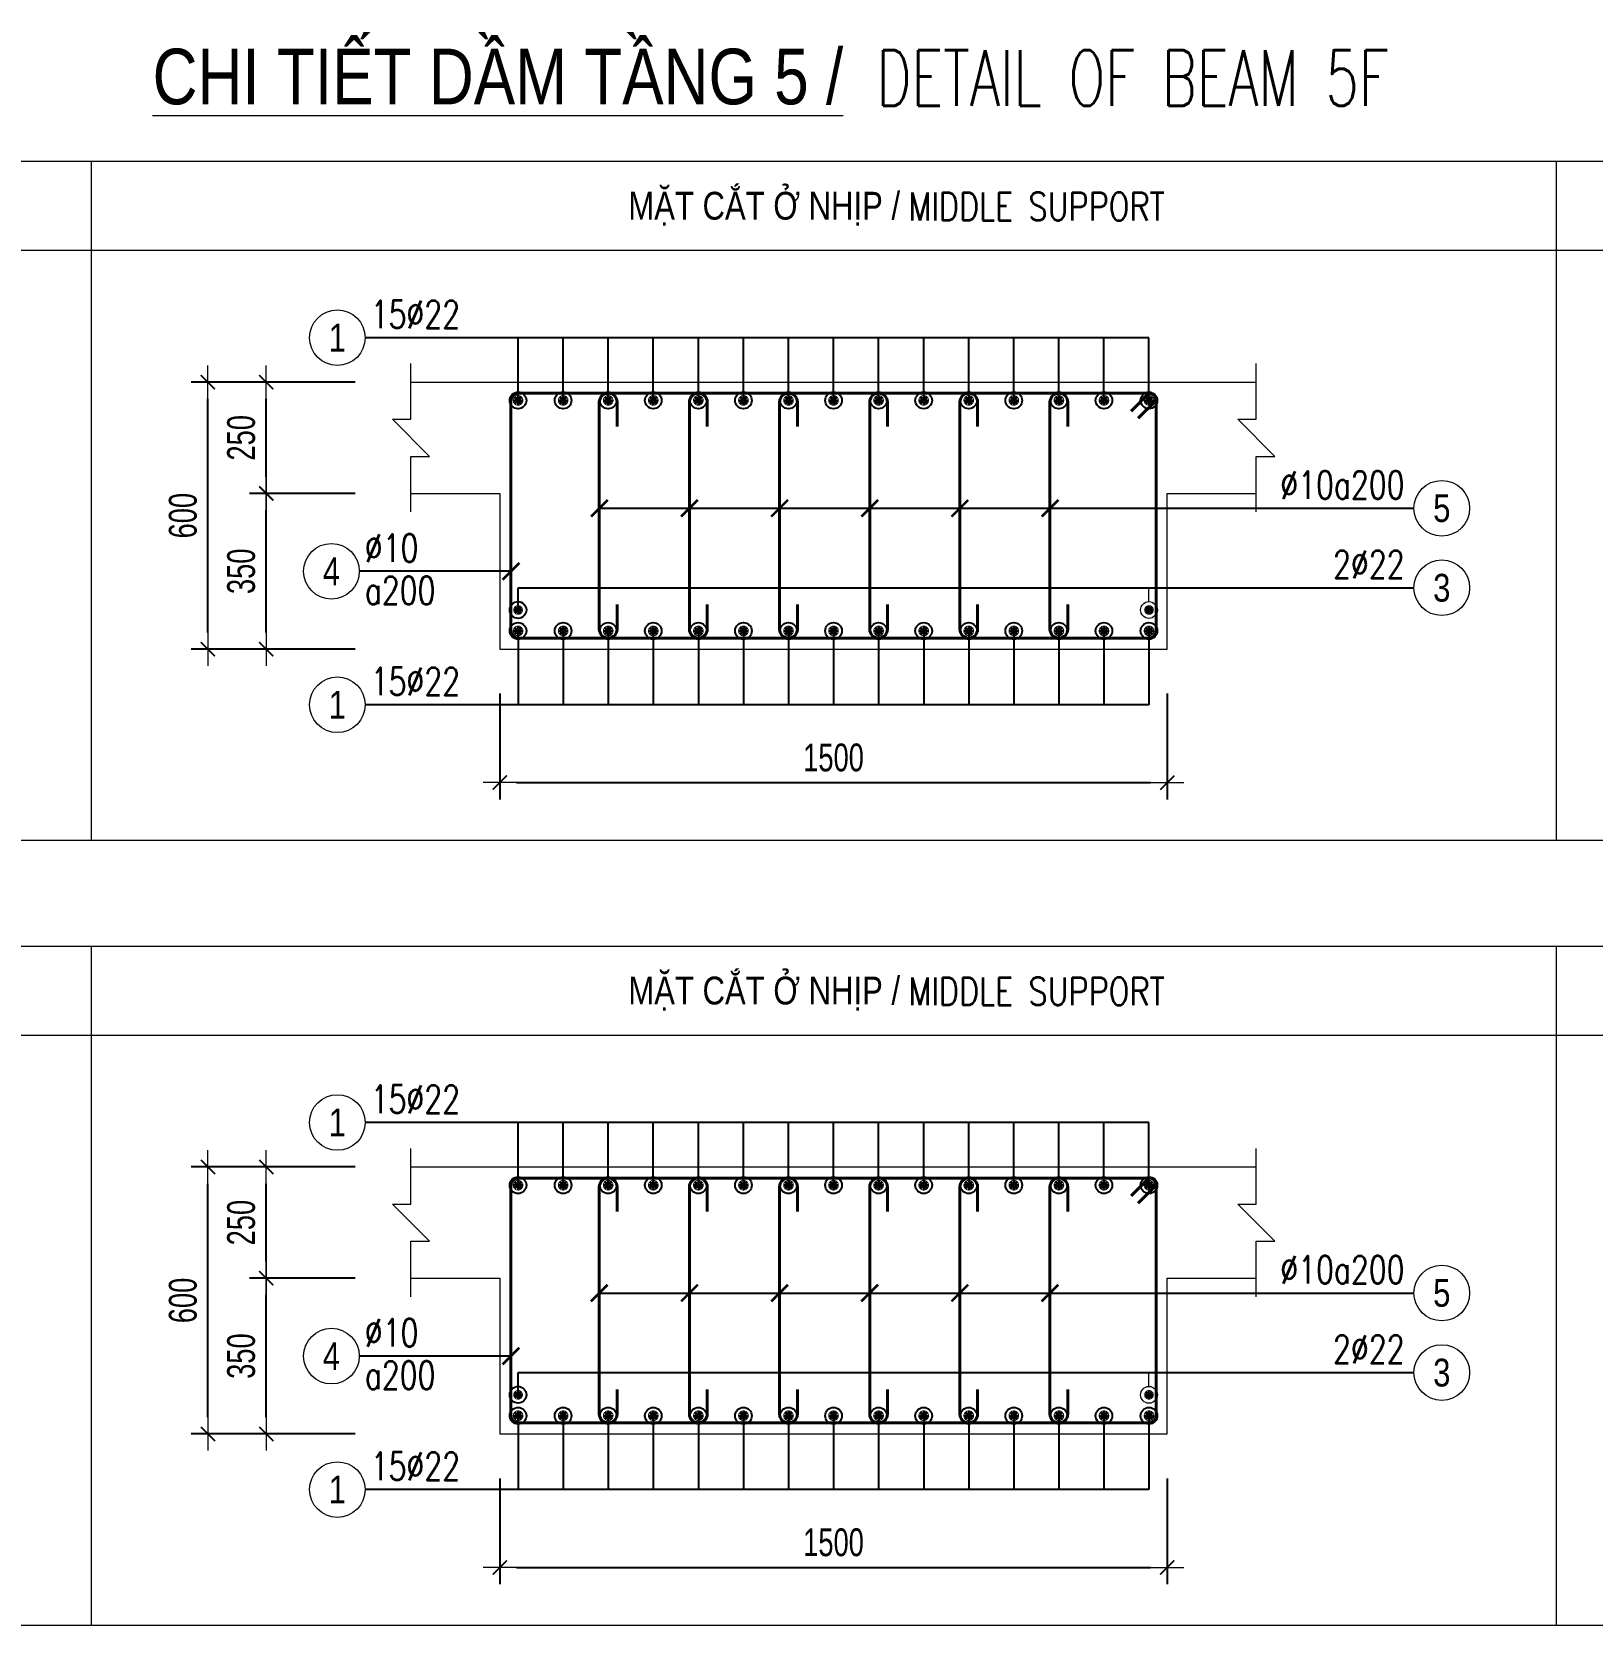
# Model space of a CAD drawing. Header units: millimetres. Extents: x 0 to 256521, y -18667 to 27271.
# Drawn here: x 226780 to 230287, y 10607 to 14187 of the extents above; entities that cross this region are included whole.
import ezdxf
from ezdxf.enums import TextEntityAlignment as Align

# ---------------------------------------------------------------- set-up
doc = ezdxf.new("R2010")
doc.units = ezdxf.units.MM
doc.layers.get('0').update_dxf_attribs({"lineweight": 20})
doc.layers.get('Defpoints').update_dxf_attribs({"color": 151, "lineweight": 9})
for name, color, linetype, lineweight in [('NDC_S_CONTINUOUS', 3, 'Continuous', 20), ('NDC_S_DIM', 1, 'Continuous', 15), ('NDC_S_REBAR', 4, 'Continuous', 35), ('NDC_S_STIRRUP', 4, 'Continuous', 40), ('NDC_S_THIN LINE', 8, 'Continuous', 9), ('NDC_S_VN TEXT', 7, 'Continuous', 20), ('NDC_Table', 3, 'Continuous', 20)]:
    doc.layers.add(name, color=color, linetype=linetype, lineweight=lineweight)
doc.styles.add('ARIAL', font='arial.ttf', dxfattribs={"width": 0.8})
doc.styles.add('NDC_DIM', font='', dxfattribs={"width": 0.75})
doc.styles.add('NDC_EN TXT', font='romans.shx', dxfattribs={"width": 0.8})
doc.styles.add('NDC_VIE TXT', font='arial.ttf', dxfattribs={"width": 0.8})
doc.styles.get('NDC_DIM').set_extended_font_data('Dotum')
doc.dimstyles.new('NDC_dim_25', dxfattribs={"dimscale": 25, "dimtxt": 2.5, "dimasz": 1.5, "dimexe": 1.5, "dimexo": 2.5, "dimgap": 1, "dimtad": 1, "dimdec": 0, "dimzin": 0, "dimdsep": 46, "dimtxsty": 'NDC_DIM', "dimblk": 'DIMMARK', "dimcen": 0.09, "dimdle": 1.2, "dimclrd": 1, "dimclre": 1, "dimclrt": 3, "dimadec": 0, "dimazin": 0, "dimtfac": 1, "dimtdec": 0, "dimtix": 1, "dimtofl": 0, "dimtmove": 0, "dimatfit": 3, "dimfxl": 8, "dimfxlon": 1, "dimtolj": 1, "dimtzin": 0, "dimarcsym": 0})

# ---------------------------------------------------------------- blocks, each defined once
blk = doc.blocks.new('DIMMARK')
at = {"layer": 'NDC_S_DIM', "color": 1}
blk.add_line((-1.5, 0), (1, 0), dxfattribs=at)
at = {"layer": 'NDC_S_DIM', "color": 2, "const_width": 0.1}
blk.add_lwpolyline([(-0.424, -0.424), (0.424, 0.424)], dxfattribs=at)
blk = doc.blocks.new('*D221')
at = {"layer": 'Defpoints', "color": 0, "transparency": 16777216}
for p in [(227832, 12800), (229332, 12800), (229332, 12500)]:
    blk.add_point(p, dxfattribs=at)
at = {"layer": 'NDC_S_DIM', "color": 1, "lineweight": -2, "transparency": 16777216}
for p, q in [((227832, 12700), (227832, 12462.5)), ((229332, 12700), (229332, 12462.5)), ((227869.5, 12500), (229294.5, 12500))]:
    blk.add_line(p, q, dxfattribs=at)
at = {"layer": 'NDC_S_DIM', "color": 1, "lineweight": -2, "transparency": 16777216, "xscale": 37.5, "yscale": 37.5, "zscale": 37.5, "rotation": 180}
blk.add_blockref('DIMMARK', (227832, 12500), dxfattribs=at)
at = {"layer": 'NDC_S_DIM', "color": 1, "lineweight": -2, "transparency": 16777216, "xscale": 37.5, "yscale": 37.5, "zscale": 37.5}
blk.add_blockref('DIMMARK', (229332, 12500), dxfattribs=at)
at = {"layer": 'NDC_S_DIM', "color": 3, "transparency": 16777216, "insert": (228582, 12556.2), "char_height": 62.5, "attachment_point": 5, "style": 'NDC_DIM'}
blk.add_mtext('\\A1;1500', dxfattribs=at)
blk = doc.blocks.new('*D222')
at = {"layer": 'Defpoints', "color": 0, "transparency": 16777216}
for p in [(227307, 13150), (227632, 13150), (227632, 12800)]:
    blk.add_point(p, dxfattribs=at)
at = {"layer": 'NDC_S_DIM', "color": 1, "lineweight": -2, "transparency": 16777216}
for p, q in [((227507, 13150), (227269.5, 13150)), ((227307, 12837.5), (227307, 13112.5)), ((227507, 12800), (227269.5, 12800))]:
    blk.add_line(p, q, dxfattribs=at)
at = {"layer": 'NDC_S_DIM', "color": 1, "lineweight": -2, "transparency": 16777216, "xscale": 37.5, "yscale": 37.5, "zscale": 37.5}
for p, rotation in [((227307, 13150), 90), ((227307, 12800), 270)]:
    blk.add_blockref('DIMMARK', p, dxfattribs=dict(at, rotation=rotation))
at = {"layer": 'NDC_S_DIM', "color": 3, "transparency": 16777216, "insert": (227250.8, 12975), "char_height": 62.5, "attachment_point": 5, "rotation": 90, "style": 'NDC_DIM'}
blk.add_mtext('\\A1;350', dxfattribs=at)
blk = doc.blocks.new('*D223')
at = {"layer": 'Defpoints', "color": 0, "transparency": 16777216}
for p in [(227307, 13400), (227632, 13400), (227632, 13150)]:
    blk.add_point(p, dxfattribs=at)
at = {"layer": 'NDC_S_DIM', "color": 1, "lineweight": -2, "transparency": 16777216}
for p, q in [((227507, 13400), (227269.5, 13400)), ((227307, 13187.5), (227307, 13362.5)), ((227507, 13150), (227269.5, 13150))]:
    blk.add_line(p, q, dxfattribs=at)
at = {"layer": 'NDC_S_DIM', "color": 1, "lineweight": -2, "transparency": 16777216, "xscale": 37.5, "yscale": 37.5, "zscale": 37.5}
for p, rotation in [((227307, 13400), 90), ((227307, 13150), 270)]:
    blk.add_blockref('DIMMARK', p, dxfattribs=dict(at, rotation=rotation))
at = {"layer": 'NDC_S_DIM', "color": 3, "transparency": 16777216, "insert": (227250.8, 13275), "char_height": 62.5, "attachment_point": 5, "rotation": 90, "style": 'NDC_DIM'}
blk.add_mtext('\\A1;250', dxfattribs=at)
blk = doc.blocks.new('*D224')
at = {"layer": 'Defpoints', "color": 0, "transparency": 16777216}
for p in [(227176, 13400), (227632, 13400), (227632, 12800)]:
    blk.add_point(p, dxfattribs=at)
at = {"layer": 'NDC_S_DIM', "color": 1, "lineweight": -2, "transparency": 16777216}
for p, q in [((227376, 13400), (227138.5, 13400)), ((227176, 12837.5), (227176, 13362.5)), ((227376, 12800), (227138.5, 12800))]:
    blk.add_line(p, q, dxfattribs=at)
at = {"layer": 'NDC_S_DIM', "color": 1, "lineweight": -2, "transparency": 16777216, "xscale": 37.5, "yscale": 37.5, "zscale": 37.5}
for p, rotation in [((227176, 13400), 90), ((227176, 12800), 270)]:
    blk.add_blockref('DIMMARK', p, dxfattribs=dict(at, rotation=rotation))
at = {"layer": 'NDC_S_DIM', "color": 3, "transparency": 16777216, "insert": (227119.8, 13100), "char_height": 62.5, "attachment_point": 5, "rotation": 90, "style": 'NDC_DIM'}
blk.add_mtext('\\A1;600', dxfattribs=at)
blk = doc.blocks.new('kata_block_THEP')
at = {"layer": 'NDC_S_REBAR', "color": 0}
for p, q in [((-0.5, 0), (0.5, 0)), ((-0.35, 0.35), (0.35, -0.35)), ((0.35, 0.35), (-0.35, -0.35)), ((0, 0.5), (0, -0.5))]:
    blk.add_line(p, q, dxfattribs=at)
at = {"layer": 'NDC_S_REBAR', "color": 0, "const_width": 0.0833}
blk.add_lwpolyline([(-0.5, 0, 1), (0.5, 0, 1), (-0.5, 0, 1)], format="xyb", dxfattribs=at)
blk = doc.blocks.new('*U212')
blk.add_circle((-2.5, 0), 2.5)
at = {"layer": 'NDC_S_VN TEXT', "color": 3, "style": 'NDC_EN TXT', "width": 0.75}
blk.add_attdef('DK1', (0.5, 0.85), '', height=2.5, dxfattribs=at)
at = {"layer": 'NDC_S_VN TEXT', "color": 7, "style": 'ARIAL', "width": 0.8}
blk.add_attdef('SH2', text='', height=2.5, dxfattribs=at).set_placement((-2.5, 0), align=Align.MIDDLE)
blk = doc.blocks.new('*U209')
blk.add_circle((2.5, 0), 2.5)
at = {"layer": 'NDC_S_VN TEXT', "color": 3, "style": 'NDC_EN TXT', "width": 0.75}
blk.add_attdef('DK2', text='', height=2.5, dxfattribs=at).set_placement((-0.85, 0.85), align=Align.RIGHT)
at = {"layer": 'NDC_S_VN TEXT', "color": 7, "style": 'ARIAL', "width": 0.8}
blk.add_attdef('SH3', text='', height=2.5, dxfattribs=at).set_placement((2.5, 0), align=Align.MIDDLE)
blk = doc.blocks.new('*U213')
blk.add_circle((-2.5, 0), 2.5)
at = {"layer": 'NDC_S_VN TEXT', "color": 3, "style": 'NDC_EN TXT', "width": 0.75}
for tag, p in [('DK1', (0.5, 0.85)), ('KC1', (0.5, -2.97))]:
    blk.add_attdef(tag, p, '', height=2.5, dxfattribs=at)
at = {"layer": 'NDC_S_VN TEXT', "color": 7, "style": 'ARIAL', "width": 0.8}
blk.add_attdef('SH2', text='', height=2.5, dxfattribs=at).set_placement((-2.5, 0), align=Align.MIDDLE)
blk = doc.blocks.new('TABLE 1')
at = {"layer": 'NDC_Table'}
for p, q in [((0, 0), (10824, 0)), ((7530.8, 0), (7530.8, -1526.1)), ((4237.7, 0), (4237.7, -1526.1)), ((0, -200), (10824, -200)), ((0, -1526.1), (10824, -1526.1))]:
    blk.add_line(p, q, dxfattribs=at)
at = {"layer": 'NDC_S_VN TEXT', "style": 'NDC_VIE TXT', "width": 0.8}
blk.add_text('MẶT CẮT Ở NHỊP /', height=62.5, dxfattribs=at).set_placement((5750.6, -100), align=Align.MIDDLE_CENTER)
at = {"layer": 'NDC_S_VN TEXT', "color": 2, "style": 'NDC_EN TXT', "width": 0.8}
blk.add_text('MIDDLE SUPPORT', height=62.5, dxfattribs=at).set_placement((6074.5, -101.8), align=Align.MIDDLE_LEFT)
blk = doc.blocks.new('*D348')
at = {"layer": 'Defpoints', "color": 0, "transparency": 16777216}
for p in [(227832, 11036.3), (229332, 11036.3), (229332, 10736.3)]:
    blk.add_point(p, dxfattribs=at)
at = {"layer": 'NDC_S_DIM', "color": 1, "lineweight": -2, "transparency": 16777216}
for p, q in [((227832, 10936.3), (227832, 10698.8)), ((229332, 10936.3), (229332, 10698.8)), ((227869.5, 10736.3), (229294.5, 10736.3))]:
    blk.add_line(p, q, dxfattribs=at)
at = {"layer": 'NDC_S_DIM', "color": 1, "lineweight": -2, "transparency": 16777216, "xscale": 37.5, "yscale": 37.5, "zscale": 37.5, "rotation": 180}
blk.add_blockref('DIMMARK', (227832, 10736.3), dxfattribs=at)
at = {"layer": 'NDC_S_DIM', "color": 1, "lineweight": -2, "transparency": 16777216, "xscale": 37.5, "yscale": 37.5, "zscale": 37.5}
blk.add_blockref('DIMMARK', (229332, 10736.3), dxfattribs=at)
at = {"layer": 'NDC_S_DIM', "color": 3, "transparency": 16777216, "insert": (228582, 10792.5), "char_height": 62.5, "attachment_point": 5, "style": 'NDC_DIM'}
blk.add_mtext('\\A1;1500', dxfattribs=at)
blk = doc.blocks.new('*D349')
at = {"layer": 'Defpoints', "color": 0, "transparency": 16777216}
for p in [(227307, 11386.3), (227632, 11386.3), (227632, 11036.3)]:
    blk.add_point(p, dxfattribs=at)
at = {"layer": 'NDC_S_DIM', "color": 1, "lineweight": -2, "transparency": 16777216}
for p, q in [((227507, 11386.3), (227269.5, 11386.3)), ((227307, 11073.8), (227307, 11348.8)), ((227507, 11036.3), (227269.5, 11036.3))]:
    blk.add_line(p, q, dxfattribs=at)
at = {"layer": 'NDC_S_DIM', "color": 1, "lineweight": -2, "transparency": 16777216, "xscale": 37.5, "yscale": 37.5, "zscale": 37.5}
for p, rotation in [((227307, 11386.3), 90), ((227307, 11036.3), 270)]:
    blk.add_blockref('DIMMARK', p, dxfattribs=dict(at, rotation=rotation))
at = {"layer": 'NDC_S_DIM', "color": 3, "transparency": 16777216, "insert": (227250.8, 11211.3), "char_height": 62.5, "attachment_point": 5, "rotation": 90, "style": 'NDC_DIM'}
blk.add_mtext('\\A1;350', dxfattribs=at)
blk = doc.blocks.new('*D350')
at = {"layer": 'Defpoints', "color": 0, "transparency": 16777216}
for p in [(227307, 11636.3), (227632, 11636.3), (227632, 11386.3)]:
    blk.add_point(p, dxfattribs=at)
at = {"layer": 'NDC_S_DIM', "color": 1, "lineweight": -2, "transparency": 16777216}
for p, q in [((227507, 11636.3), (227269.5, 11636.3)), ((227307, 11423.8), (227307, 11598.8)), ((227507, 11386.3), (227269.5, 11386.3))]:
    blk.add_line(p, q, dxfattribs=at)
at = {"layer": 'NDC_S_DIM', "color": 1, "lineweight": -2, "transparency": 16777216, "xscale": 37.5, "yscale": 37.5, "zscale": 37.5}
for p, rotation in [((227307, 11636.3), 90), ((227307, 11386.3), 270)]:
    blk.add_blockref('DIMMARK', p, dxfattribs=dict(at, rotation=rotation))
at = {"layer": 'NDC_S_DIM', "color": 3, "transparency": 16777216, "insert": (227250.8, 11511.3), "char_height": 62.5, "attachment_point": 5, "rotation": 90, "style": 'NDC_DIM'}
blk.add_mtext('\\A1;250', dxfattribs=at)
blk = doc.blocks.new('*D351')
at = {"layer": 'Defpoints', "color": 0, "transparency": 16777216}
for p in [(227176, 11636.3), (227632, 11636.3), (227632, 11036.3)]:
    blk.add_point(p, dxfattribs=at)
at = {"layer": 'NDC_S_DIM', "color": 1, "lineweight": -2, "transparency": 16777216}
for p, q in [((227376, 11636.3), (227138.5, 11636.3)), ((227176, 11073.8), (227176, 11598.8)), ((227376, 11036.3), (227138.5, 11036.3))]:
    blk.add_line(p, q, dxfattribs=at)
at = {"layer": 'NDC_S_DIM', "color": 1, "lineweight": -2, "transparency": 16777216, "xscale": 37.5, "yscale": 37.5, "zscale": 37.5}
for p, rotation in [((227176, 11636.3), 90), ((227176, 11036.3), 270)]:
    blk.add_blockref('DIMMARK', p, dxfattribs=dict(at, rotation=rotation))
at = {"layer": 'NDC_S_DIM', "color": 3, "transparency": 16777216, "insert": (227119.8, 11336.3), "char_height": 62.5, "attachment_point": 5, "rotation": 90, "style": 'NDC_DIM'}
blk.add_mtext('\\A1;600', dxfattribs=at)

msp = doc.modelspace()

# ---------------------------------------------------------------- linework, layer by layer
at = {"layer": 'NDC_S_CONTINUOUS'}
for p, q in [((227632, 13400), (229532, 13400)), ((227632, 11636.3), (229532, 11636.3))]:
    msp.add_line(p, q, dxfattribs=at)
for points in [[(227632, 13150), (227832, 13150), (227832, 12800), (229332, 12800), (229332, 13150), (229532, 13150)], [(227632, 11386.3), (227832, 11386.3), (227832, 11036.3), (229332, 11036.3), (229332, 11386.3), (229532, 11386.3)]]:
    msp.add_lwpolyline(points, dxfattribs=at)
at = {"layer": 'NDC_S_DIM'}
for points in [[(227632, 13108.3), (227632, 13233.3), (227673.7, 13233.3), (227590.4, 13316.6), (227632, 13316.6), (227632, 13441.6)], [(229532, 13108.3), (229532, 13233.3), (229573.7, 13233.3), (229490.4, 13316.6), (229532, 13316.6), (229532, 13441.6)], [(227632, 11344.6), (227632, 11469.6), (227673.7, 11469.6), (227590.4, 11553), (227632, 11553), (227632, 11678)], [(229532, 11344.6), (229532, 11469.6), (229573.7, 11469.6), (229490.4, 11553), (229532, 11553), (229532, 11678)]]:
    msp.add_lwpolyline(points, dxfattribs=at)
at = {"layer": 'NDC_S_STIRRUP'}
for points in [[(229251, 13335), (229291, 13375, -0.414214), (229307, 13359), (229307, 12841, -0.414214), (229291, 12825), (227873, 12825, -0.414214), (227857, 12841), (227857, 13359, -0.414214), (227873, 13375), (229291, 13375, -0.414214), (229307, 13359), (229267, 13319)], [(228095.6, 13300), (228095.6, 13355, 1), (228055.6, 13355), (228055.6, 12845, 1), (228095.6, 12845), (228095.6, 12900)], [(228298.2, 13300), (228298.2, 13355, 1), (228258.2, 13355), (228258.2, 12845, 1), (228298.2, 12845), (228298.2, 12900)], [(228500.8, 13300), (228500.8, 13355, 1), (228460.8, 13355), (228460.8, 12845, 1), (228500.8, 12845), (228500.8, 12900)], [(228703.3, 13300), (228703.3, 13355, 1), (228663.3, 13355), (228663.3, 12845, 1), (228703.3, 12845), (228703.3, 12900)], [(228905.9, 13300), (228905.9, 13355, 1), (228865.9, 13355), (228865.9, 12845, 1), (228905.9, 12845), (228905.9, 12900)], [(229108.5, 13300), (229108.5, 13355, 1), (229068.5, 13355), (229068.5, 12845, 1), (229108.5, 12845), (229108.5, 12900)], [(229251, 11571.3), (229291, 11611.3, -0.414214), (229307, 11595.3), (229307, 11077.3, -0.414214), (229291, 11061.3), (227873, 11061.3, -0.414214), (227857, 11077.3), (227857, 11595.3, -0.414214), (227873, 11611.3), (229291, 11611.3, -0.414214), (229307, 11595.3), (229267, 11555.3)], [(228095.6, 11536.3), (228095.6, 11591.3, 1), (228055.6, 11591.3), (228055.6, 11081.3, 1), (228095.6, 11081.3), (228095.6, 11136.3)], [(228298.2, 11536.3), (228298.2, 11591.3, 1), (228258.2, 11591.3), (228258.2, 11081.3, 1), (228298.2, 11081.3), (228298.2, 11136.3)], [(228500.8, 11536.3), (228500.8, 11591.3, 1), (228460.8, 11591.3), (228460.8, 11081.3, 1), (228500.8, 11081.3), (228500.8, 11136.3)], [(228703.3, 11536.3), (228703.3, 11591.3, 1), (228663.3, 11591.3), (228663.3, 11081.3, 1), (228703.3, 11081.3), (228703.3, 11136.3)], [(228905.9, 11536.3), (228905.9, 11591.3, 1), (228865.9, 11591.3), (228865.9, 11081.3, 1), (228905.9, 11081.3), (228905.9, 11136.3)], [(229108.5, 11536.3), (229108.5, 11591.3, 1), (229068.5, 11591.3), (229068.5, 11081.3, 1), (229108.5, 11081.3), (229108.5, 11136.3)]]:
    msp.add_lwpolyline(points, format="xyb", dxfattribs=at)
at = {"layer": 'NDC_S_THIN LINE'}
for p, q in [((229291, 12906.7), (229291, 12938)), ((229291, 11143), (229291, 11174.3))]:
    msp.add_line(p, q, dxfattribs=at)
for centre in [(227873, 12888), (229291, 12888), (227873, 11124.3), (229291, 11124.3)]:
    msp.add_circle(centre, 18.8, dxfattribs=at)

# ---------------------------------------------------------------- block references
at = {"layer": 'NDC_S_REBAR'}
for p, xscale, yscale, zscale in [((227873, 13359), 22, 22, 22), ((227974.3, 13359), 22, 22, 22), ((228075.6, 13359), 22, 22, 22), ((228176.9, 13359), 22, 22, 22), ((228278.2, 13359), 22, 22, 22), ((228379.5, 13359), 22, 22, 22), ((228480.8, 13359), 22, 22, 22), ((228582, 13359), 22, 22, 22), ((228683.3, 13359), 22, 22, 22), ((228784.6, 13359), 22, 22, 22), ((228885.9, 13359), 22, 22, 22), ((228987.2, 13359), 22, 22, 22), ((229088.5, 13359), 22, 22, 22), ((229189.8, 13359), 22, 22, 22), ((229291, 13359), 22, 22, 22), ((227873, 12888), 20, 20, 20), ((229291, 12888), 20, 20, 20), ((227873, 12841), 22, 22, 22), ((227974.3, 12841), 22, 22, 22), ((228075.6, 12841), 22, 22, 22), ((228176.9, 12841), 22, 22, 22), ((228278.2, 12841), 22, 22, 22), ((228379.5, 12841), 22, 22, 22), ((228480.8, 12841), 22, 22, 22), ((228582, 12841), 22, 22, 22), ((228683.3, 12841), 22, 22, 22), ((228784.6, 12841), 22, 22, 22), ((228885.9, 12841), 22, 22, 22), ((228987.2, 12841), 22, 22, 22), ((229088.5, 12841), 22, 22, 22), ((229189.8, 12841), 22, 22, 22), ((229291, 12841), 22, 22, 22), ((227873, 11595.3), 22, 22, 22), ((227974.3, 11595.3), 22, 22, 22), ((228075.6, 11595.3), 22, 22, 22), ((228176.9, 11595.3), 22, 22, 22), ((228278.2, 11595.3), 22, 22, 22), ((228379.5, 11595.3), 22, 22, 22), ((228480.8, 11595.3), 22, 22, 22), ((228582, 11595.3), 22, 22, 22), ((228683.3, 11595.3), 22, 22, 22), ((228784.6, 11595.3), 22, 22, 22), ((228885.9, 11595.3), 22, 22, 22), ((228987.2, 11595.3), 22, 22, 22), ((229088.5, 11595.3), 22, 22, 22), ((229189.8, 11595.3), 22, 22, 22), ((229291, 11595.3), 22, 22, 22), ((227873, 11124.3), 20, 20, 20), ((229291, 11124.3), 20, 20, 20), ((227873, 11077.3), 22, 22, 22), ((227974.3, 11077.3), 22, 22, 22), ((228075.6, 11077.3), 22, 22, 22), ((228176.9, 11077.3), 22, 22, 22), ((228278.2, 11077.3), 22, 22, 22), ((228379.5, 11077.3), 22, 22, 22), ((228480.8, 11077.3), 22, 22, 22), ((228582, 11077.3), 22, 22, 22), ((228683.3, 11077.3), 22, 22, 22), ((228784.6, 11077.3), 22, 22, 22), ((228885.9, 11077.3), 22, 22, 22), ((228987.2, 11077.3), 22, 22, 22), ((229088.5, 11077.3), 22, 22, 22), ((229189.8, 11077.3), 22, 22, 22), ((229291, 11077.3), 22, 22, 22)]:
    msp.add_blockref('kata_block_THEP', p, dxfattribs=dict(at, xscale=xscale, yscale=yscale, zscale=zscale))
at = {"layer": 'NDC_S_THIN LINE'}
for p in [(222675.6, 13896.5), (222675.6, 12132.8)]:
    msp.add_blockref('TABLE 1', p, dxfattribs=at)
at = {"layer": 'NDC_S_THIN LINE', "xscale": 25, "yscale": 25, "zscale": 25}
for name, p, values in [('*U212', (227529.3, 13500), {'SH2': '1', 'DK1': '15%%c22'}), ('*U209', (229886.6, 13116.6), {'SH3': '5', 'DK2': '%%c10a200'}), ('*U213', (227516, 12975), {'SH2': '4', 'DK1': '%%c10', 'KC1': 'a200'}), ('*U209', (229886.6, 12938), {'SH3': '3', 'DK2': '2%%c22'}), ('*U212', (227529.3, 12675), {'SH2': '1', 'DK1': '15%%c22'}), ('*U212', (227529.3, 11736.3), {'SH2': '1', 'DK1': '15%%c22'}), ('*U209', (229886.6, 11353), {'SH3': '5', 'DK2': '%%c10a200'}), ('*U213', (227516, 11211.3), {'SH2': '4', 'DK1': '%%c10', 'KC1': 'a200'}), ('*U209', (229886.6, 11174.3), {'SH3': '3', 'DK2': '2%%c22'}), ('*U212', (227529.3, 10911.3), {'SH2': '1', 'DK1': '15%%c22'})]:
    msp.add_blockref(name, p, dxfattribs=at).add_auto_attribs(values)

# ---------------------------------------------------------------- texts
at = {"layer": 'NDC_S_VN TEXT', "style": 'NDC_VIE TXT', "width": 0.8}
msp.add_text('%%UCHI TIẾT DẦM TẦNG 5 /', height=125, dxfattribs=at).set_placement((227827.7, 14024.4), align=Align.CENTER)
at = {"layer": 'NDC_S_VN TEXT', "color": 2, "style": 'NDC_EN TXT', "width": 0.7}
msp.add_text('DETAIL OF BEAM 5F', height=125, dxfattribs=at).set_placement((228678.7, 14083.6), align=Align.MIDDLE_LEFT)

# ---------------------------------------------------------------- dimensions: what is measured, and where the dimension line sits
at = {"layer": 'NDC_S_DIM'}
for base, p1, p2, picture, middle in [((227176, 13400), (227632, 12800), (227632, 13400), '*D224', (227119.8, 13100)), ((227307, 13400), (227632, 13150), (227632, 13400), '*D223', (227250.8, 13275)), ((227307, 13150), (227632, 12800), (227632, 13150), '*D222', (227250.8, 12975)), ((227176, 11636.3), (227632, 11036.3), (227632, 11636.3), '*D351', (227119.8, 11336.3)), ((227307, 11636.3), (227632, 11386.3), (227632, 11636.3), '*D350', (227250.8, 11511.3)), ((227307, 11386.3), (227632, 11036.3), (227632, 11386.3), '*D349', (227250.8, 11211.3))]:
    dim = msp.add_linear_dim(base=base, p1=p1, p2=p2, angle=270, dimstyle='NDC_dim_25', dxfattribs=at)
    dim.commit()
    dim.dimension.update_dxf_attribs({"geometry": picture, "text_midpoint": middle})
for base, p1, p2, picture, middle in [((229332, 12500), (227832, 12800), (229332, 12800), '*D221', (228582, 12556.2)), ((229332, 10736.3), (227832, 11036.3), (229332, 11036.3), '*D348', (228582, 10792.5))]:
    dim = msp.add_linear_dim(base=base, p1=p1, p2=p2, dimstyle='NDC_dim_25', dxfattribs=at)
    dim.commit()
    dim.dimension.update_dxf_attribs({"geometry": picture, "text_midpoint": middle})

# ---------------------------------------------------------------- leaders
at = {"layer": 'NDC_S_THIN LINE'}
for points, override in [([(227873, 13359), (227873, 13500), (227529.3, 13500)], {"dimldrblk": 'DotBlank'}), ([(227974.3, 13359), (227974.3, 13500), (227529.3, 13500)], {"dimldrblk": 'DotBlank'}), ([(228075.6, 13359), (228075.6, 13500), (227529.3, 13500)], {"dimldrblk": 'DotBlank'}), ([(228176.9, 13359), (228176.9, 13500), (227529.3, 13500)], {"dimldrblk": 'DotBlank'}), ([(228278.2, 13359), (228278.2, 13500), (227529.3, 13500)], {"dimldrblk": 'DotBlank'}), ([(228379.5, 13359), (228379.5, 13500), (227529.3, 13500)], {"dimldrblk": 'DotBlank'}), ([(228480.8, 13359), (228480.8, 13500), (227529.3, 13500)], {"dimldrblk": 'DotBlank'}), ([(228582, 13359), (228582, 13500), (227529.3, 13500)], {"dimldrblk": 'DotBlank'}), ([(228683.3, 13359), (228683.3, 13500), (227529.3, 13500)], {"dimldrblk": 'DotBlank'}), ([(228784.6, 13359), (228784.6, 13500), (227529.3, 13500)], {"dimldrblk": 'DotBlank'}), ([(228885.9, 13359), (228885.9, 13500), (227529.3, 13500)], {"dimldrblk": 'DotBlank'}), ([(228987.2, 13359), (228987.2, 13500), (227529.3, 13500)], {"dimldrblk": 'DotBlank'}), ([(229088.5, 13359), (229088.5, 13500), (227529.3, 13500)], {"dimldrblk": 'DotBlank'}), ([(229189.8, 13359), (229189.8, 13500), (227529.3, 13500)], {"dimldrblk": 'DotBlank'}), ([(229291, 13359), (229291, 13500), (227529.3, 13500)], {"dimldrblk": 'DotBlank'}), ([(228055.6, 13116.6), (229886.6, 13116.6)], {"dimldrblk": 'ArchTick'}), ([(228258.2, 13116.6), (229886.6, 13116.6)], {"dimldrblk": 'ArchTick'}), ([(228460.8, 13116.6), (229886.6, 13116.6)], {"dimldrblk": 'ArchTick'}), ([(228663.3, 13116.6), (229886.6, 13116.6)], {"dimldrblk": 'ArchTick'}), ([(228865.9, 13116.6), (229886.6, 13116.6)], {"dimldrblk": 'ArchTick'}), ([(229068.5, 13116.6), (229886.6, 13116.6)], {"dimldrblk": 'ArchTick'}), ([(227857, 12975), (227516, 12975)], {"dimldrblk": 'ArchTick'}), ([(227873, 12888), (227873, 12938), (229886.6, 12938)], {"dimldrblk": 'DotBlank'}), ([(227873, 12841), (227873, 12675), (227529.3, 12675)], {"dimldrblk": 'DotBlank'}), ([(227974.3, 12841), (227974.3, 12675), (227529.3, 12675)], {"dimldrblk": 'DotBlank'}), ([(228075.6, 12841), (228075.6, 12675), (227529.3, 12675)], {"dimldrblk": 'DotBlank'}), ([(228176.9, 12841), (228176.9, 12675), (227529.3, 12675)], {"dimldrblk": 'DotBlank'}), ([(228278.2, 12841), (228278.2, 12675), (227529.3, 12675)], {"dimldrblk": 'DotBlank'}), ([(228379.5, 12841), (228379.5, 12675), (227529.3, 12675)], {"dimldrblk": 'DotBlank'}), ([(228480.8, 12841), (228480.8, 12675), (227529.3, 12675)], {"dimldrblk": 'DotBlank'}), ([(228582, 12841), (228582, 12675), (227529.3, 12675)], {"dimldrblk": 'DotBlank'}), ([(228683.3, 12841), (228683.3, 12675), (227529.3, 12675)], {"dimldrblk": 'DotBlank'}), ([(228784.6, 12841), (228784.6, 12675), (227529.3, 12675)], {"dimldrblk": 'DotBlank'}), ([(228885.9, 12841), (228885.9, 12675), (227529.3, 12675)], {"dimldrblk": 'DotBlank'}), ([(228987.2, 12841), (228987.2, 12675), (227529.3, 12675)], {"dimldrblk": 'DotBlank'}), ([(229088.5, 12841), (229088.5, 12675), (227529.3, 12675)], {"dimldrblk": 'DotBlank'}), ([(229189.8, 12841), (229189.8, 12675), (227529.3, 12675)], {"dimldrblk": 'DotBlank'}), ([(229291, 12841), (229291, 12675), (227529.3, 12675)], {"dimldrblk": 'DotBlank'}), ([(227873, 11595.3), (227873, 11736.3), (227529.3, 11736.3)], {"dimldrblk": 'DotBlank'}), ([(227974.3, 11595.3), (227974.3, 11736.3), (227529.3, 11736.3)], {"dimldrblk": 'DotBlank'}), ([(228075.6, 11595.3), (228075.6, 11736.3), (227529.3, 11736.3)], {"dimldrblk": 'DotBlank'}), ([(228176.9, 11595.3), (228176.9, 11736.3), (227529.3, 11736.3)], {"dimldrblk": 'DotBlank'}), ([(228278.2, 11595.3), (228278.2, 11736.3), (227529.3, 11736.3)], {"dimldrblk": 'DotBlank'}), ([(228379.5, 11595.3), (228379.5, 11736.3), (227529.3, 11736.3)], {"dimldrblk": 'DotBlank'}), ([(228480.8, 11595.3), (228480.8, 11736.3), (227529.3, 11736.3)], {"dimldrblk": 'DotBlank'}), ([(228582, 11595.3), (228582, 11736.3), (227529.3, 11736.3)], {"dimldrblk": 'DotBlank'}), ([(228683.3, 11595.3), (228683.3, 11736.3), (227529.3, 11736.3)], {"dimldrblk": 'DotBlank'}), ([(228784.6, 11595.3), (228784.6, 11736.3), (227529.3, 11736.3)], {"dimldrblk": 'DotBlank'}), ([(228885.9, 11595.3), (228885.9, 11736.3), (227529.3, 11736.3)], {"dimldrblk": 'DotBlank'}), ([(228987.2, 11595.3), (228987.2, 11736.3), (227529.3, 11736.3)], {"dimldrblk": 'DotBlank'}), ([(229088.5, 11595.3), (229088.5, 11736.3), (227529.3, 11736.3)], {"dimldrblk": 'DotBlank'}), ([(229189.8, 11595.3), (229189.8, 11736.3), (227529.3, 11736.3)], {"dimldrblk": 'DotBlank'}), ([(229291, 11595.3), (229291, 11736.3), (227529.3, 11736.3)], {"dimldrblk": 'DotBlank'}), ([(228055.6, 11353), (229886.6, 11353)], {"dimldrblk": 'ArchTick'}), ([(228258.2, 11353), (229886.6, 11353)], {"dimldrblk": 'ArchTick'}), ([(228460.8, 11353), (229886.6, 11353)], {"dimldrblk": 'ArchTick'}), ([(228663.3, 11353), (229886.6, 11353)], {"dimldrblk": 'ArchTick'}), ([(228865.9, 11353), (229886.6, 11353)], {"dimldrblk": 'ArchTick'}), ([(229068.5, 11353), (229886.6, 11353)], {"dimldrblk": 'ArchTick'}), ([(227857, 11211.3), (227516, 11211.3)], {"dimldrblk": 'ArchTick'}), ([(227873, 11124.3), (227873, 11174.3), (229886.6, 11174.3)], {"dimldrblk": 'DotBlank'}), ([(227873, 11077.3), (227873, 10911.3), (227529.3, 10911.3)], {"dimldrblk": 'DotBlank'}), ([(227974.3, 11077.3), (227974.3, 10911.3), (227529.3, 10911.3)], {"dimldrblk": 'DotBlank'}), ([(228075.6, 11077.3), (228075.6, 10911.3), (227529.3, 10911.3)], {"dimldrblk": 'DotBlank'}), ([(228176.9, 11077.3), (228176.9, 10911.3), (227529.3, 10911.3)], {"dimldrblk": 'DotBlank'}), ([(228278.2, 11077.3), (228278.2, 10911.3), (227529.3, 10911.3)], {"dimldrblk": 'DotBlank'}), ([(228379.5, 11077.3), (228379.5, 10911.3), (227529.3, 10911.3)], {"dimldrblk": 'DotBlank'}), ([(228480.8, 11077.3), (228480.8, 10911.3), (227529.3, 10911.3)], {"dimldrblk": 'DotBlank'}), ([(228582, 11077.3), (228582, 10911.3), (227529.3, 10911.3)], {"dimldrblk": 'DotBlank'}), ([(228683.3, 11077.3), (228683.3, 10911.3), (227529.3, 10911.3)], {"dimldrblk": 'DotBlank'}), ([(228784.6, 11077.3), (228784.6, 10911.3), (227529.3, 10911.3)], {"dimldrblk": 'DotBlank'}), ([(228885.9, 11077.3), (228885.9, 10911.3), (227529.3, 10911.3)], {"dimldrblk": 'DotBlank'}), ([(228987.2, 11077.3), (228987.2, 10911.3), (227529.3, 10911.3)], {"dimldrblk": 'DotBlank'}), ([(229088.5, 11077.3), (229088.5, 10911.3), (227529.3, 10911.3)], {"dimldrblk": 'DotBlank'}), ([(229189.8, 11077.3), (229189.8, 10911.3), (227529.3, 10911.3)], {"dimldrblk": 'DotBlank'}), ([(229291, 11077.3), (229291, 10911.3), (227529.3, 10911.3)], {"dimldrblk": 'DotBlank'})]:
    msp.add_leader(points, dimstyle='NDC_dim_25', override=override, dxfattribs=at)

doc.saveas('drawing.dxf')
